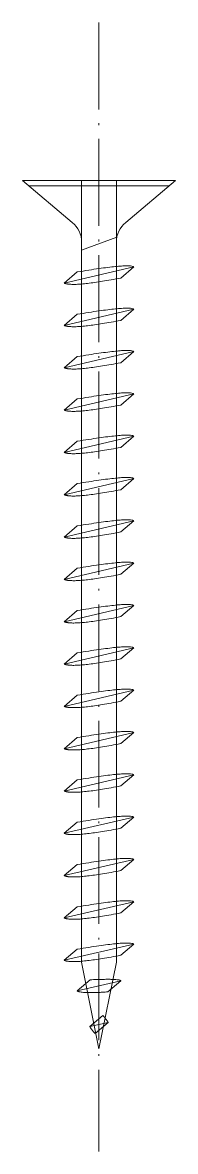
# Model space of a CAD drawing. Header units: metres. Extents: x -4.4 to 4.4, y -55.9 to 9.1.
import ezdxf

# ---------------------------------------------------------------- set-up
doc = ezdxf.new("R2010")
doc.units = ezdxf.units.M
doc.linetypes.add('MV_hartlijn_staal', pattern=[6.6, 5, -0.8, 0, -0.8])
doc.layers.add('A-DETL-GENF', color=92, linetype='Continuous', lineweight=18)

# ---------------------------------------------------------------- blocks, each defined once
blk = doc.blocks.new('28 schroeven 2D - Verzonken schroef 4_0x50mm-3291589-00_0 Basismaterialen')
at = {"layer": 'A-DETL-GENF', "linetype": 'MV_hartlijn_staal', "lineweight": 13}
blk.add_line((0, 9.102), (0, -55.898), dxfattribs=at)
at = {"layer": 'A-DETL-GENF', "lineweight": 5}
for p, q in [((-4.4, 0), (4.4, 0)), ((-1.536, -2.403), (-4.4, 0)), ((4.4, 0), (1.536, -2.403)), ((-4.042, -0.3), (4.042, -0.3)), ((-1, -3.996), (1.028, -3.262)), ((-1, -3.552), (-1, -45)), ((1, -45), (1, -3.552)), ((2, -4.969), (-2, -5.9)), ((1.251, -5.608), (2, -4.969)), ((-2, -5.9), (-1.251, -5.26)), ((2, -7.406), (-2, -8.337)), ((-2, -8.337), (-1.251, -7.697)), ((1.251, -8.046), (2, -7.406)), ((2, -9.843), (-2, -10.774)), ((-2, -10.774), (-1.251, -10.134)), ((1.251, -10.483), (2, -9.843)), ((2, -12.28), (-2, -13.211)), ((1.251, -12.92), (2, -12.28)), ((-2, -13.211), (-1.251, -12.571)), ((2, -14.717), (-2, -15.648)), ((1.251, -15.357), (2, -14.717)), ((-2, -15.648), (-1.251, -15.008)), ((2, -17.154), (-2, -18.085)), ((-2, -18.085), (-1.251, -17.445)), ((1.251, -17.794), (2, -17.154)), ((2, -19.591), (-2, -20.523)), ((-2, -20.523), (-1.251, -19.883)), ((1.251, -20.231), (2, -19.591)), ((2, -22.028), (-2, -22.96)), ((1.251, -22.668), (2, -22.028)), ((-2, -22.96), (-1.251, -22.32)), ((2, -24.466), (-2, -25.397)), ((1.251, -25.106), (2, -24.466)), ((-2, -25.397), (-1.251, -24.757)), ((2, -26.903), (-2, -27.834)), ((-2, -27.834), (-1.251, -27.194)), ((1.251, -27.543), (2, -26.903)), ((2, -29.34), (-2, -30.271)), ((-2, -30.271), (-1.251, -29.631)), ((1.251, -29.98), (2, -29.34)), ((2, -31.777), (-2, -32.708)), ((1.251, -32.417), (2, -31.777)), ((-2, -32.708), (-1.251, -32.068)), ((2, -34.214), (-2, -35.145)), ((1.251, -34.854), (2, -34.214)), ((-2, -35.145), (-1.251, -34.505)), ((2, -36.651), (-2, -37.582)), ((-2, -37.582), (-1.251, -36.942)), ((1.251, -37.291), (2, -36.651)), ((2, -39.088), (-2, -40.02)), ((-2, -40.02), (-1.251, -39.38)), ((1.251, -39.728), (2, -39.088)), ((2, -41.526), (-2, -42.457)), ((1.251, -42.166), (2, -41.526)), ((-2, -42.457), (-1.251, -41.817)), ((2, -43.963), (-2, -44.894)), ((1.251, -44.603), (2, -43.963)), ((-2, -44.894), (-1.251, -44.254)), ((-1, -45), (0, -50)), ((0, -50), (1, -45)), ((-1.256, -46.656), (-0.507, -46.016)), ((1.256, -46.071), (-1.256, -46.656)), ((0.507, -46.711), (1.256, -46.071)), ((-0.52, -48.709), (0.229, -48.069)), ((0.52, -48.467), (-0.52, -48.709)), ((-0.229, -49.107), (0.52, -48.467))]:
    blk.add_line(p, q, dxfattribs=at)
at = {"layer": 'A-DETL-GENF'}
for p, q in [((-1, -3.552), (-1, 0)), ((1, -3.552), (1, 0))]:
    blk.add_line(p, q, dxfattribs=at)
at = {"layer": 'A-DETL-GENF', "lineweight": 5}
for centre, start, end in [((-2.5, -3.552), 360, 50), ((2.5, -3.552), 130, 180)]:
    blk.add_arc(centre, 1.5, start, end, dxfattribs=at)
for points in [[(-1.251, -5.26), (1.801, -4.75), (2, -4.969)], [(-2, -5.9), (-1.5, -6.14), (1.251, -5.608)], [(-1.251, -7.697), (1.801, -7.188), (2, -7.406)], [(-2, -8.337), (-1.5, -8.577), (1.251, -8.046)], [(-1.251, -10.134), (1.801, -9.625), (2, -9.843)], [(-2, -10.774), (-1.5, -11.015), (1.251, -10.483)], [(-1.251, -12.571), (1.801, -12.062), (2, -12.28)], [(-2, -13.211), (-1.5, -13.452), (1.251, -12.92)], [(-1.251, -15.008), (1.801, -14.499), (2, -14.717)], [(-2, -15.648), (-1.5, -15.889), (1.251, -15.357)], [(-1.251, -17.445), (1.801, -16.936), (2, -17.154)], [(-2, -18.085), (-1.5, -18.326), (1.251, -17.794)], [(-1.251, -19.883), (1.801, -19.373), (2, -19.591)], [(-2, -20.523), (-1.5, -20.763), (1.251, -20.231)], [(-1.251, -22.32), (1.801, -21.81), (2, -22.028)], [(-2, -22.96), (-1.5, -23.2), (1.251, -22.668)], [(-1.251, -24.757), (1.801, -24.248), (2, -24.466)], [(-2, -25.397), (-1.5, -25.637), (1.251, -25.106)], [(-1.251, -27.194), (1.801, -26.685), (2, -26.903)], [(-2, -27.834), (-1.5, -28.075), (1.251, -27.543)], [(-1.251, -29.631), (1.801, -29.122), (2, -29.34)], [(-2, -30.271), (-1.5, -30.512), (1.251, -29.98)], [(-1.251, -32.068), (1.801, -31.559), (2, -31.777)], [(-2, -32.708), (-1.5, -32.949), (1.251, -32.417)], [(-1.251, -34.505), (1.801, -33.996), (2, -34.214)], [(-2, -35.145), (-1.5, -35.386), (1.251, -34.854)], [(-1.251, -36.942), (1.801, -36.433), (2, -36.651)], [(-2, -37.582), (-1.5, -37.823), (1.251, -37.291)], [(-1.251, -39.38), (1.801, -38.87), (2, -39.088)], [(-2, -40.02), (-1.5, -40.26), (1.251, -39.728)], [(-1.251, -41.817), (1.801, -41.307), (2, -41.526)], [(-2, -42.457), (-1.5, -42.697), (1.251, -42.166)], [(-1.251, -44.254), (1.801, -43.745), (2, -43.963)], [(-2, -44.894), (-1.5, -45.134), (1.251, -44.603)], [(-0.507, -46.016), (1.163, -45.941), (1.256, -46.071)], [(-1.256, -46.656), (-1.004, -46.818), (0.507, -46.711)], [(0.229, -48.069), (0.533, -48.425), (0.52, -48.467)], [(-0.52, -48.709), (-0.512, -48.793), (-0.229, -49.107)]]:
    blk.add_open_spline(points, degree=2, dxfattribs=at)

msp = doc.modelspace()

# ---------------------------------------------------------------- block references
msp.add_blockref('28 schroeven 2D - Verzonken schroef 4_0x50mm-3291589-00_0 Basismaterialen', (0, 0))

doc.saveas('drawing.dxf')
